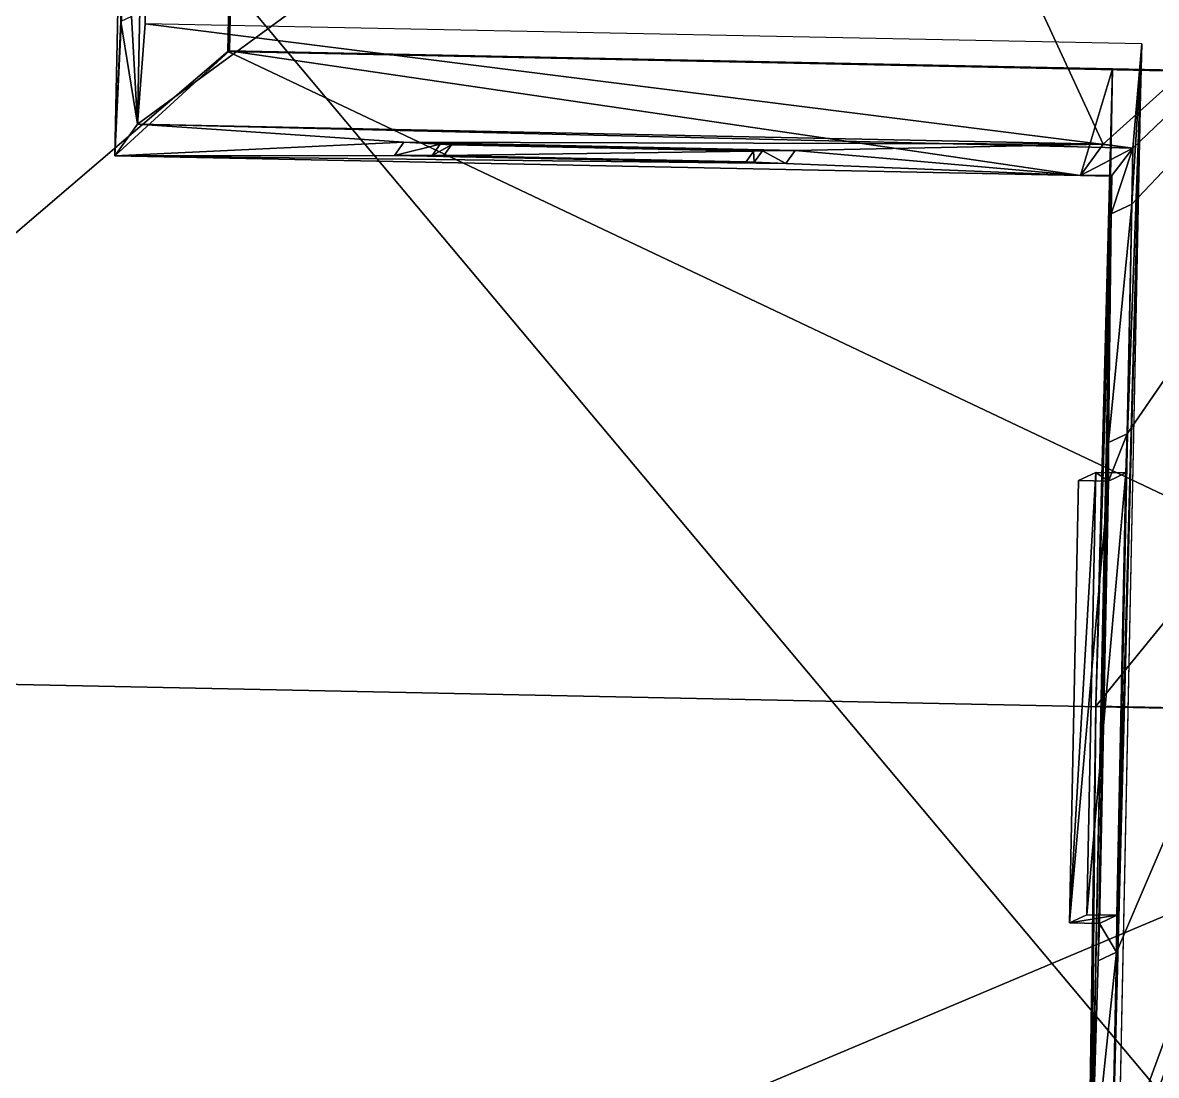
# Model space of a CAD drawing. Extents: x -1551 to 3643, y -2128 to 2177.
# Drawn here: x 541.9 to 630.7, y 175.1 to 257.6 of the extents above; entities that cross this region are included whole.
import ezdxf

# ---------------------------------------------------------------- set-up
doc = ezdxf.new("R2010")
doc.units = 0
doc.header["$MEASUREMENT"] = 0
doc.layers.get('0').update_dxf_attribs({"color": 13, "linetype": 'CONTINUOUS'})

# ---------------------------------------------------------------- blocks, each defined once
blk = doc.blocks.new('HOUSE_DWG')
at = {"color": 0}
for p, q in [((550.69, 666.923, 194.095), (625.603, 351.447, 194.095)), ((550.69, 666.923, 194.095), (625.603, 351.447, 194.095)), ((625.603, 351.447, 186.381), (553.399, 655.514, 186.381)), ((625.603, 351.447, 186.381), (553.399, 655.514, 186.381)), ((618.97, 341.219, 186.381), (545.515, 650.559, 186.381)), ((618.97, 341.219, 186.381), (545.515, 650.559, 186.381)), ((625.603, 351.447, 194.095), (734.192, 377.232, 194.095)), ((625.603, 351.447, 194.095), (734.192, 377.232, 194.095)), ((618.585, 342.842, 82.079), (610.569, 376.599, 82.079)), ((616.817, 350.287, 55.819), (610.569, 376.599, 57.821)), ((618.585, 342.842, 82.079), (610.569, 376.599, 82.079)), ((618.585, 342.842, 82.079), (610.569, 376.599, 82.079)), ((730.734, 376.411, 186.381), (692.972, 367.444, 186.381)), ((730.734, 376.411, 186.381), (692.972, 367.444, 186.381)), ((692.764, 368.321, 49.633), (616.817, 350.287, 55.819)), ((694.598, 360.598, 82.079), (692.764, 368.321, 49.633)), ((694.598, 360.598, 82.079), (692.764, 368.321, 49.633)), ((714.044, 278.705, 49.633), (692.764, 368.321, 49.633)), ((625.603, 351.447, 186.381), (692.972, 367.444, 186.381)), ((625.603, 351.447, 186.381), (692.972, 367.444, 186.381)), ((694.917, 359.254, 186.381), (692.972, 367.444, 186.381)), ((692.972, 367.444, 186.381), (704.481, 318.98, 204.625)), ((694.917, 359.254, 186.381), (692.972, 367.444, 186.381)), ((692.972, 367.444, 186.381), (704.481, 318.98, 204.625)), ((616.817, 350.287, 55.819), (694.598, 360.598, 82.079)), ((616.817, 350.287, 55.819), (694.598, 360.598, 82.079)), ((618.585, 342.842, 82.079), (694.598, 360.598, 82.079)), ((618.585, 342.842, 82.079), (694.598, 360.598, 82.079)), ((618.585, 342.842, 82.079), (692.249, 360.334, 82.079)), ((618.585, 342.842, 82.079), (692.249, 360.334, 82.079)), ((618.585, 342.842, 82.079), (692.249, 360.334, 82.079)), ((692.249, 360.334, 82.079), (694.598, 360.598, 82.079)), ((692.249, 360.334, 82.079), (694.598, 360.598, 82.079)), ((692.249, 360.334, 82.079), (694.598, 360.598, 82.079)), ((692.249, 360.334, 82.079), (692.635, 358.712, 186.381)), ((692.249, 360.334, 82.079), (692.635, 358.712, 186.381)), ((692.635, 358.712, 186.381), (694.598, 360.598, 82.079)), ((692.635, 358.712, 186.381), (694.598, 360.598, 82.079)), ((694.598, 360.598, 82.079), (694.917, 359.254, 179.375)), ((695.61, 356.335, 82.079), (694.598, 360.598, 82.079)), ((695.61, 356.335, 82.079), (694.598, 360.598, 82.079)), ((694.598, 360.598, 82.079), (694.917, 359.254, 179.375)), ((695.61, 356.335, 82.079), (694.598, 360.598, 82.079)), ((694.917, 359.254, 179.375), (692.635, 358.712, 186.381)), ((692.635, 358.712, 186.381), (694.917, 359.254, 186.381)), ((692.635, 358.712, 186.381), (694.917, 359.254, 186.381)), ((694.917, 359.254, 179.375), (692.635, 358.712, 186.381)), ((695.61, 356.335, 179.375), (694.917, 359.254, 179.375)), ((694.917, 359.254, 179.375), (694.917, 359.254, 186.381)), ((694.917, 359.254, 179.375), (694.917, 359.254, 186.381)), ((695.61, 356.335, 179.375), (694.917, 359.254, 179.375)), ((692.635, 358.712, 186.381), (618.97, 341.219, 186.381)), ((692.635, 358.712, 186.381), (618.97, 341.219, 186.381)), ((713.351, 281.624, 179.375), (695.61, 356.335, 179.375)), ((699.773, 338.806, 82.079), (695.61, 356.335, 82.079)), ((695.61, 356.335, 82.079), (695.61, 356.335, 179.375)), ((713.351, 281.624, 179.375), (695.61, 356.335, 179.375)), ((695.61, 356.335, 82.079), (695.61, 356.335, 179.375)), ((699.773, 338.806, 82.079), (695.61, 356.335, 82.079)), ((699.773, 338.806, 82.079), (695.61, 356.335, 82.079)), ((669.593, 354.278, 123.218), (639.732, 347.187, 123.218)), ((669.593, 354.278, 123.218), (639.732, 347.187, 123.218)), ((669.754, 353.6, 166.831), (669.593, 354.278, 123.218)), ((669.754, 353.6, 166.831), (669.593, 354.278, 123.218)), ((639.893, 346.509, 166.831), (669.754, 353.6, 166.831)), ((639.893, 346.509, 166.831), (669.754, 353.6, 166.831)), ((642.577, 347.801, 126.987), (667.16, 353.638, 126.987)), ((642.577, 347.801, 126.987), (667.16, 353.638, 126.987)), ((667.298, 353.059, 164.226), (642.715, 347.222, 164.226)), ((667.298, 353.059, 164.226), (642.715, 347.222, 164.226)), ((643.46, 347.989, 128.297), (666.521, 353.465, 128.297)), ((643.46, 347.989, 128.297), (666.521, 353.465, 128.297)), ((666.651, 352.919, 163.39), (643.589, 347.443, 163.39)), ((666.651, 352.919, 163.39), (643.589, 347.443, 163.39)), ((666.521, 353.465, 128.297), (666.651, 352.919, 163.39)), ((666.521, 353.465, 128.297), (666.651, 352.919, 163.39)), ((667.16, 353.638, 126.987), (667.298, 353.059, 164.226)), ((667.16, 353.638, 126.987), (667.298, 353.059, 164.226)), ((625.603, 351.447, 194.095), (582.871, 290.102, 212.339)), ((625.603, 351.447, 194.095), (582.871, 290.102, 212.339)), ((625.603, 351.447, 194.095), (625.603, 351.447, 186.381)), ((625.603, 351.447, 194.095), (625.603, 351.447, 186.381)), ((616.817, 350.287, 55.819), (618.585, 342.842, 82.079)), ((616.817, 350.287, 55.819), (618.585, 342.842, 82.079)), ((642.715, 347.222, 164.226), (642.577, 347.801, 126.987)), ((642.715, 347.222, 164.226), (642.577, 347.801, 126.987)), ((643.589, 347.443, 163.39), (643.46, 347.989, 128.297)), ((643.589, 347.443, 163.39), (643.46, 347.989, 128.297)), ((639.732, 347.187, 123.218), (639.893, 346.509, 166.831)), ((639.732, 347.187, 123.218), (639.893, 346.509, 166.831)), ((618.97, 341.219, 186.381), (618.585, 342.842, 82.079)), ((618.97, 341.219, 186.381), (618.585, 342.842, 82.079)), ((709.158, 299.28, 168.737), (699.773, 338.806, 168.737)), ((699.773, 338.806, 168.737), (699.773, 338.806, 82.079)), ((699.773, 338.806, 168.737), (699.773, 338.806, 82.079)), ((709.158, 299.28, 168.737), (699.773, 338.806, 168.737)), ((709.158, 299.28, 82.079), (699.773, 338.806, 82.079)), ((699.773, 338.806, 80.678), (699.773, 338.806, 82.079)), ((709.158, 299.28, 82.079), (699.773, 338.806, 82.079)), ((709.158, 299.28, 80.678), (699.773, 338.806, 80.678)), ((699.773, 338.806, 80.678), (699.773, 338.806, 82.079)), ((709.158, 299.28, 80.678), (699.773, 338.806, 80.678)), ((709.158, 299.28, 82.079), (699.773, 338.806, 82.079)), ((700.475, 335.847, 84.424), (698.193, 335.305, 84.424)), ((698.193, 335.305, 166.234), (700.475, 335.847, 166.234)), ((698.193, 335.305, 166.234), (700.475, 335.847, 166.234)), ((700.475, 335.847, 84.424), (698.193, 335.305, 84.424)), ((698.193, 335.305, 84.424), (706.205, 301.564, 84.424)), ((698.193, 335.305, 84.424), (698.193, 335.305, 166.234)), ((698.193, 335.305, 166.234), (706.205, 301.564, 166.234)), ((698.193, 335.305, 84.424), (706.205, 301.564, 84.424)), ((698.193, 335.305, 166.234), (706.205, 301.564, 166.234)), ((698.193, 335.305, 84.424), (698.193, 335.305, 166.234)), ((708.487, 302.106, 84.424), (700.475, 335.847, 84.424)), ((700.475, 335.847, 166.234), (708.487, 302.106, 166.234)), ((700.475, 335.847, 84.424), (700.475, 335.847, 166.234)), ((700.475, 335.847, 166.234), (708.487, 302.106, 166.234)), ((700.475, 335.847, 84.424), (700.475, 335.847, 166.234)), ((708.487, 302.106, 84.424), (700.475, 335.847, 84.424)), ((704.481, 318.98, 204.625), (745.7, 328.768, 204.625)), ((704.481, 318.98, 204.625), (745.7, 328.768, 204.625)), ((704.481, 318.98, 204.625), (715.989, 270.515, 186.381)), ((704.481, 318.98, 204.625), (715.989, 270.515, 186.381)), ((706.205, 301.564, 166.234), (708.487, 302.106, 166.234)), ((708.487, 302.106, 84.424), (706.205, 301.564, 84.424)), ((708.487, 302.106, 84.424), (706.205, 301.564, 84.424)), ((706.205, 301.564, 166.234), (708.487, 302.106, 166.234)), ((706.205, 301.564, 84.424), (706.205, 301.564, 166.234)), ((706.205, 301.564, 84.424), (706.205, 301.564, 166.234)), ((708.487, 302.106, 166.234), (708.487, 302.106, 84.424)), ((708.487, 302.106, 166.234), (708.487, 302.106, 84.424)), ((709.158, 299.28, 82.079), (709.158, 299.28, 168.737)), ((713.351, 281.624, 82.079), (709.158, 299.28, 82.079)), ((709.158, 299.28, 82.079), (709.158, 299.28, 168.737)), ((709.158, 299.28, 82.079), (709.158, 299.28, 80.678)), ((709.158, 299.28, 82.079), (709.158, 299.28, 80.678)), ((713.351, 281.624, 82.079), (709.158, 299.28, 82.079)), ((713.351, 281.624, 82.079), (709.158, 299.28, 82.079))]:
    blk.add_line(p, q, dxfattribs=at)
at = {"color": 8}
blk.add_line((745.7, 328.768, 212.339), (582.871, 290.102, 212.339), dxfattribs=at)
blk.add_line((745.7, 328.768, 212.339), (582.871, 290.102, 212.339), dxfattribs=at)
mesh = blk.add_polyface(dxfattribs=at)
corners = [(671.451, 158.372, 194.095), (582.871, 290.102, 212.339), (551.54, 129.898, 234.427), (648.62, 254.518, 194.095), (550.69, 666.923, 194.095), (489.162, 392.587, 234.427), (625.603, 351.447, 194.095)]
mesh.append_faces([[corners[k] for k in face] for face in [(1, 0, 3), (2, 4, 5), (4, 1, 6)]], dxfattribs={"vtx0": -1, "color": 8})
mesh.append_faces([[corners[k] for k in face] for face in [(0, 1, 2)]], dxfattribs={"vtx0": -1, "vtx1": -1, "color": 8})
mesh.append_faces([[corners[k] for k in face] for face in [(4, 2, 1)]], dxfattribs={"vtx0": -1, "vtx1": -1, "vtx2": -1, "color": 8})
at = {"color": 55}
mesh = blk.add_polyface(dxfattribs=at)
corners = [(601.678, 666.979, 82.079), (545.515, 650.559, 82.079), (544.822, 653.478, 82.079), (610.569, 376.599, 82.079), (662.522, 396.58, 82.079), (618.585, 342.842, 82.079), (692.249, 360.334, 82.079), (726.232, 411.709, 82.079), (694.598, 360.598, 82.079), (695.61, 356.335, 82.079), (699.773, 338.806, 82.079), (709.158, 299.28, 82.079), (713.351, 281.624, 82.079), (714.044, 278.705, 82.079), (730.736, 389.569, 82.079), (751.949, 287.706, 82.079), (735.474, 369.616, 82.079), (754.765, 288.375, 82.079)]
mesh.append_faces([[corners[k] for k in face] for face in [(0, 1, 2), (15, 16, 17)]], dxfattribs={"vtx0": -1, "color": 55})
mesh.append_faces([[corners[k] for k in face] for face in [(1, 0, 3), (3, 4, 5), (5, 4, 6), (6, 7, 8), (8, 7, 9), (9, 7, 10), (10, 7, 11), (11, 7, 12), (12, 7, 13), (13, 14, 15)]], dxfattribs={"vtx0": -1, "vtx1": -1, "color": 55})
mesh.append_faces([[corners[k] for k in face] for face in [(3, 0, 4), (6, 4, 7), (13, 7, 14), (15, 14, 16)]], dxfattribs={"vtx0": -1, "vtx2": -1, "color": 55})
at = {"color": 253}
mesh = blk.add_polyface(dxfattribs=at)
corners = [(553.399, 655.514, 186.381), (625.603, 351.447, 194.095), (625.603, 351.447, 186.381), (550.69, 666.923, 194.095), (550.69, 666.923, 186.381)]
mesh.append_faces([[corners[k] for k in face] for face in [(0, 1, 2), (3, 0, 4)]], dxfattribs={"vtx0": -1, "color": 253})
mesh.append_faces([[corners[k] for k in face] for face in [(1, 0, 3)]], dxfattribs={"vtx0": -1, "vtx1": -1, "color": 253})
at = {"color": 0}
mesh = blk.add_polyface(dxfattribs=at)
corners = [(553.399, 655.514, 186.381), (545.515, 650.559, 186.381), (544.822, 653.478, 186.381), (618.97, 341.219, 186.381), (625.603, 351.447, 186.381), (692.635, 358.712, 186.381), (692.972, 367.444, 186.381), (694.917, 359.254, 186.381)]
mesh.append_faces([[corners[k] for k in face] for face in [(0, 1, 2), (5, 6, 7)]], dxfattribs={"vtx0": -1, "color": 0})
mesh.append_faces([[corners[k] for k in face] for face in [(1, 0, 3), (3, 4, 5)]], dxfattribs={"vtx0": -1, "vtx1": -1, "color": 0})
mesh.append_faces([[corners[k] for k in face] for face in [(3, 0, 4), (5, 4, 6)]], dxfattribs={"vtx0": -1, "vtx2": -1, "color": 0})
at = {"color": 43}
mesh = blk.add_polyface(dxfattribs=at)
corners = [(610.569, 376.599, 82.079), (616.565, 351.349, 121.578), (618.585, 342.842, 82.079), (601.985, 412.75, 121.578), (545.515, 650.559, 82.079), (587.422, 474.076, 125.078), (576.292, 520.948, 125.078), (563.337, 575.505, 125.078), (552.207, 622.377, 125.078), (552.207, 622.377, 174.884), (616.565, 351.349, 171.384), (545.515, 650.559, 186.381), (618.97, 341.219, 186.381), (601.985, 412.75, 171.384), (587.422, 474.076, 174.884), (576.292, 520.948, 174.884), (563.337, 575.505, 174.884)]
mesh.append_faces([[corners[k] for k in face] for face in [(0, 1, 2), (10, 11, 12)]], dxfattribs={"vtx0": -1, "color": 43})
mesh.append_faces([[corners[k] for k in face] for face in [(1, 0, 3), (3, 4, 5), (5, 4, 6), (6, 4, 7), (7, 4, 8), (8, 4, 9), (11, 9, 4)]], dxfattribs={"vtx0": -1, "vtx1": -1, "color": 43})
mesh.append_faces([[corners[k] for k in face] for face in [(3, 0, 4), (11, 10, 13), (11, 13, 14), (11, 14, 15), (11, 15, 16), (11, 16, 9)]], dxfattribs={"vtx0": -1, "vtx2": -1, "color": 43})
at = {"color": 8}
mesh = blk.add_polyface(dxfattribs=at)
corners = [(745.7, 328.768, 212.339), (625.603, 351.447, 194.095), (582.871, 290.102, 212.339), (734.192, 377.232, 194.095)]
mesh.append_faces([[corners[k] for k in face] for face in [(0, 1, 2), (1, 0, 3)]], dxfattribs={"vtx0": -1, "color": 8})
at = {"color": 253}
mesh = blk.add_polyface(dxfattribs=at)
corners = [(625.603, 351.447, 194.095), (692.972, 367.444, 186.381), (625.603, 351.447, 186.381), (734.192, 377.232, 194.095), (734.192, 377.232, 186.381)]
mesh.append_faces([[corners[k] for k in face] for face in [(0, 1, 2)]], dxfattribs={"vtx0": -1, "color": 253})
mesh.append_faces([[corners[k] for k in face] for face in [(1, 0, 3)]], dxfattribs={"vtx0": -1, "vtx2": -1, "color": 253})
mesh.append_faces([[corners[k] for k in face] for face in [(3, 4, 1)]], dxfattribs={"vtx2": -1, "color": 253})
mesh = blk.add_polyface(dxfattribs=at)
corners = [(734.192, 377.232, 186.381), (730.734, 376.411, 186.381), (692.972, 367.444, 186.381)]
mesh.append_faces([[corners[k] for k in face] for face in [(0, 1, 2)]], dxfattribs={"color": 253})
at = {"color": 0}
mesh = blk.add_polyface(dxfattribs=at)
corners = [(730.734, 376.411, 186.381), (704.481, 318.98, 204.625), (692.972, 367.444, 186.381), (745.7, 328.768, 204.625), (734.192, 377.232, 186.381)]
mesh.append_faces([[corners[k] for k in face] for face in [(0, 1, 2), (3, 0, 4)]], dxfattribs={"vtx0": -1, "color": 0})
mesh.append_faces([[corners[k] for k in face] for face in [(1, 0, 3)]], dxfattribs={"vtx0": -1, "vtx1": -1, "color": 0})
at = {"color": 47}
mesh = blk.add_polyface(dxfattribs=at)
corners = [(616.817, 350.287, 55.819), (610.569, 376.599, 82.079), (618.585, 342.842, 82.079), (610.569, 376.599, 57.821)]
mesh.append_faces([[corners[k] for k in face] for face in [(0, 1, 2), (1, 0, 3)]], dxfattribs={"vtx0": -1, "color": 47})
mesh = blk.add_polyface(dxfattribs=at)
corners = [(694.598, 360.598, 82.079), (692.764, 368.321, 49.633), (616.817, 350.287, 55.819)]
mesh.append_faces([[corners[k] for k in face] for face in [(0, 1, 2)]], dxfattribs={"color": 47})
mesh = blk.add_polyface(dxfattribs=at)
corners = [(692.764, 368.321, 49.633), (714.044, 278.705, 82.079), (714.044, 278.705, 49.633), (713.351, 281.624, 82.079), (709.158, 299.28, 80.678), (699.773, 338.806, 80.678), (695.61, 356.335, 82.079), (694.598, 360.598, 82.079), (699.773, 338.806, 82.079), (709.158, 299.28, 82.079)]
mesh.append_faces([[corners[k] for k in face] for face in [(0, 1, 2), (6, 0, 7)]], dxfattribs={"vtx0": -1, "color": 47})
mesh.append_faces([[corners[k] for k in face] for face in [(1, 0, 3), (4, 0, 5)]], dxfattribs={"vtx0": -1, "vtx1": -1, "color": 47})
mesh.append_faces([[corners[k] for k in face] for face in [(3, 0, 4), (5, 0, 6)]], dxfattribs={"vtx0": -1, "vtx1": -1, "vtx2": -1, "color": 47})
mesh.append_faces([[corners[k] for k in face] for face in [(9, 3, 4)]], dxfattribs={"vtx1": -1, "color": 47})
mesh.append_faces([[corners[k] for k in face] for face in [(6, 8, 5)]], dxfattribs={"vtx2": -1, "color": 47})
at = {"color": 253}
mesh = blk.add_polyface(dxfattribs=at)
corners = [(713.351, 281.624, 179.375), (714.044, 278.705, 186.381), (714.044, 278.705, 179.375), (694.917, 359.254, 179.375), (694.917, 359.254, 186.381), (695.61, 356.335, 179.375), (704.481, 318.98, 204.625), (715.989, 270.515, 186.381), (692.972, 367.444, 186.381)]
mesh.append_faces([[corners[k] for k in face] for face in [(0, 1, 2), (1, 6, 7), (6, 4, 8)]], dxfattribs={"vtx0": -1, "color": 253})
mesh.append_faces([[corners[k] for k in face] for face in [(6, 1, 0), (6, 5, 4)]], dxfattribs={"vtx0": -1, "vtx1": -1, "vtx2": -1, "color": 253})
mesh.append_faces([[corners[k] for k in face] for face in [(6, 0, 5)]], dxfattribs={"vtx0": -1, "vtx2": -1, "color": 253})
mesh.append_faces([[corners[k] for k in face] for face in [(3, 4, 5)]], dxfattribs={"vtx1": -1, "color": 253})
at = {"color": 47}
mesh = blk.add_polyface(dxfattribs=at)
corners = [(694.598, 360.598, 82.079), (616.817, 350.287, 55.819), (618.585, 342.842, 82.079)]
mesh.append_faces([[corners[k] for k in face] for face in [(0, 1, 2)]], dxfattribs={"color": 47})
at = {"color": 0}
mesh = blk.add_polyface(dxfattribs=at)
corners = [(694.598, 360.598, 82.079), (618.585, 342.842, 82.079), (692.249, 360.334, 82.079)]
mesh.append_faces([[corners[k] for k in face] for face in [(0, 1, 2)]], dxfattribs={"color": 0})
at = {"color": 43}
mesh = blk.add_polyface(dxfattribs=at)
corners = [(618.585, 342.842, 82.079), (639.732, 347.187, 123.218), (692.249, 360.334, 82.079), (618.97, 341.219, 186.381), (639.893, 346.509, 166.831), (669.754, 353.6, 166.831), (692.635, 358.712, 186.381), (669.593, 354.278, 123.218)]
mesh.append_faces([[corners[k] for k in face] for face in [(0, 1, 2), (5, 6, 7)]], dxfattribs={"vtx0": -1, "color": 43})
mesh.append_faces([[corners[k] for k in face] for face in [(1, 3, 4), (4, 3, 5), (6, 5, 3)]], dxfattribs={"vtx0": -1, "vtx1": -1, "color": 43})
mesh.append_faces([[corners[k] for k in face] for face in [(1, 0, 3)]], dxfattribs={"vtx0": -1, "vtx2": -1, "color": 43})
mesh = blk.add_polyface(dxfattribs=at)
corners = [(639.732, 347.187, 123.218), (669.593, 354.278, 123.218), (692.249, 360.334, 82.079), (692.635, 358.712, 186.381)]
mesh.append_faces([[corners[k] for k in face] for face in [(0, 1, 2), (3, 2, 1)]], dxfattribs={"vtx1": -1, "color": 43})
at = {"color": 0}
mesh = blk.add_polyface(dxfattribs=at)
corners = [(692.635, 358.712, 186.381), (694.598, 360.598, 82.079), (692.249, 360.334, 82.079)]
mesh.append_faces([[corners[k] for k in face] for face in [(0, 1, 2)]], dxfattribs={"color": 0})
mesh = blk.add_polyface(dxfattribs=at)
corners = [(692.635, 358.712, 186.381), (694.917, 359.254, 179.375), (694.598, 360.598, 82.079)]
mesh.append_faces([[corners[k] for k in face] for face in [(0, 1, 2)]], dxfattribs={"color": 0})
at = {"color": 253}
mesh = blk.add_polyface(dxfattribs=at)
corners = [(694.598, 360.598, 82.079), (695.61, 356.335, 179.375), (695.61, 356.335, 82.079), (694.917, 359.254, 179.375)]
mesh.append_faces([[corners[k] for k in face] for face in [(0, 1, 2), (1, 0, 3)]], dxfattribs={"vtx0": -1, "color": 253})
at = {"color": 0}
mesh = blk.add_polyface(dxfattribs=at)
corners = [(694.917, 359.254, 186.381), (694.917, 359.254, 179.375), (692.635, 358.712, 186.381)]
mesh.append_faces([[corners[k] for k in face] for face in [(0, 1, 2)]], dxfattribs={"color": 0})
at = {"color": 43}
mesh = blk.add_polyface(dxfattribs=at)
corners = [(709.158, 299.28, 82.079), (713.351, 281.624, 179.375), (713.351, 281.624, 82.079), (709.158, 299.28, 168.737), (695.61, 356.335, 82.079), (699.773, 338.806, 168.737), (699.773, 338.806, 82.079), (695.61, 356.335, 179.375)]
mesh.append_faces([[corners[k] for k in face] for face in [(0, 1, 2), (4, 5, 6)]], dxfattribs={"vtx0": -1, "color": 43})
mesh.append_faces([[corners[k] for k in face] for face in [(7, 5, 4)]], dxfattribs={"vtx0": -1, "vtx1": -1, "color": 43})
mesh.append_faces([[corners[k] for k in face] for face in [(1, 0, 3), (3, 7, 1), (7, 3, 5)]], dxfattribs={"vtx0": -1, "vtx2": -1, "color": 43})
at = {"color": 0}
mesh = blk.add_polyface(dxfattribs=at)
corners = [(639.893, 346.509, 166.831), (642.577, 347.801, 126.987), (639.732, 347.187, 123.218), (642.715, 347.222, 164.226), (667.298, 353.059, 164.226), (667.16, 353.638, 126.987), (669.754, 353.6, 166.831), (669.593, 354.278, 123.218)]
mesh.append_faces([[corners[k] for k in face] for face in [(0, 1, 2), (5, 6, 7)]], dxfattribs={"vtx0": -1, "color": 0})
mesh.append_faces([[corners[k] for k in face] for face in [(1, 0, 3), (3, 0, 4), (6, 4, 0)]], dxfattribs={"vtx0": -1, "vtx1": -1, "color": 0})
mesh.append_faces([[corners[k] for k in face] for face in [(6, 5, 4)]], dxfattribs={"vtx0": -1, "vtx2": -1, "color": 0})
mesh = blk.add_polyface(dxfattribs=at)
corners = [(639.732, 347.187, 123.218), (667.16, 353.638, 126.987), (669.593, 354.278, 123.218), (642.577, 347.801, 126.987)]
mesh.append_faces([[corners[k] for k in face] for face in [(0, 1, 2), (1, 0, 3)]], dxfattribs={"vtx0": -1, "color": 0})
mesh = blk.add_polyface(dxfattribs=at)
corners = [(642.577, 347.801, 126.987), (643.46, 347.989, 128.297), (667.16, 353.638, 126.987), (642.715, 347.222, 164.226), (643.589, 347.443, 163.39), (666.651, 352.919, 163.39), (667.298, 353.059, 164.226), (666.521, 353.465, 128.297)]
mesh.append_faces([[corners[k] for k in face] for face in [(0, 1, 2), (5, 6, 7)]], dxfattribs={"vtx0": -1, "color": 0})
mesh.append_faces([[corners[k] for k in face] for face in [(1, 3, 4), (4, 3, 5), (6, 5, 3)]], dxfattribs={"vtx0": -1, "vtx1": -1, "color": 0})
mesh.append_faces([[corners[k] for k in face] for face in [(1, 0, 3)]], dxfattribs={"vtx0": -1, "vtx2": -1, "color": 0})
mesh = blk.add_polyface(dxfattribs=at)
corners = [(667.16, 353.638, 126.987), (666.521, 353.465, 128.297), (667.298, 353.059, 164.226), (643.46, 347.989, 128.297)]
mesh.append_faces([[corners[k] for k in face] for face in [(0, 1, 2), (1, 0, 3)]], dxfattribs={"vtx0": -1, "color": 0})
at = {"color": 9}
mesh = blk.add_polyface(dxfattribs=at)
corners = [(643.589, 347.443, 163.39), (666.521, 353.465, 128.297), (643.46, 347.989, 128.297), (666.651, 352.919, 163.39)]
mesh.append_faces([[corners[k] for k in face] for face in [(0, 1, 2), (1, 0, 3)]], dxfattribs={"vtx0": -1, "color": 9})
at = {"color": 43}
mesh = blk.add_polyface(dxfattribs=at)
corners = [(618.585, 342.842, 82.079), (616.565, 351.349, 171.384), (618.97, 341.219, 186.381), (616.565, 351.349, 121.578)]
mesh.append_faces([[corners[k] for k in face] for face in [(0, 1, 2), (1, 0, 3)]], dxfattribs={"vtx0": -1, "color": 43})
at = {"color": 253}
mesh = blk.add_polyface(dxfattribs=at)
corners = [(699.773, 338.806, 82.079), (708.487, 302.106, 84.424), (709.158, 299.28, 82.079), (700.475, 335.847, 84.424), (700.475, 335.847, 166.234), (708.487, 302.106, 166.234), (699.773, 338.806, 168.737), (709.158, 299.28, 168.737)]
mesh.append_faces([[corners[k] for k in face] for face in [(0, 1, 2), (5, 6, 7)]], dxfattribs={"vtx0": -1, "color": 253})
mesh.append_faces([[corners[k] for k in face] for face in [(1, 0, 3), (3, 0, 4), (6, 4, 0)]], dxfattribs={"vtx0": -1, "vtx1": -1, "color": 253})
mesh.append_faces([[corners[k] for k in face] for face in [(6, 5, 4)]], dxfattribs={"vtx0": -1, "vtx2": -1, "color": 253})
at = {"color": 0}
mesh = blk.add_polyface(dxfattribs=at)
corners = [(699.773, 338.806, 80.678), (709.158, 299.28, 82.079), (709.158, 299.28, 80.678), (699.773, 338.806, 82.079)]
mesh.append_faces([[corners[k] for k in face] for face in [(0, 1, 2), (1, 0, 3)]], dxfattribs={"vtx0": -1, "color": 0})
mesh = blk.add_polyface(dxfattribs=at)
corners = [(706.205, 301.564, 84.424), (700.475, 335.847, 84.424), (698.193, 335.305, 84.424), (708.487, 302.106, 84.424)]
mesh.append_faces([[corners[k] for k in face] for face in [(0, 1, 2), (1, 0, 3)]], dxfattribs={"vtx0": -1, "color": 0})
mesh = blk.add_polyface(dxfattribs=at)
corners = [(700.475, 335.847, 166.234), (706.205, 301.564, 166.234), (698.193, 335.305, 166.234), (708.487, 302.106, 166.234)]
mesh.append_faces([[corners[k] for k in face] for face in [(0, 1, 2), (1, 0, 3)]], dxfattribs={"vtx0": -1, "color": 0})
mesh = blk.add_polyface(dxfattribs=at)
corners = [(700.475, 335.847, 166.234), (698.193, 335.305, 84.424), (700.475, 335.847, 84.424), (698.193, 335.305, 166.234)]
mesh.append_faces([[corners[k] for k in face] for face in [(0, 1, 2), (1, 0, 3)]], dxfattribs={"vtx0": -1, "color": 0})
at = {"color": 35}
mesh = blk.add_polyface(dxfattribs=at)
corners = [(698.193, 335.305, 84.424), (706.205, 301.564, 166.234), (706.205, 301.564, 84.424), (698.193, 335.305, 166.234)]
mesh.append_faces([[corners[k] for k in face] for face in [(0, 1, 2), (1, 0, 3)]], dxfattribs={"vtx0": -1, "color": 35})
at = {"color": 8}
mesh = blk.add_polyface(dxfattribs=at)
corners = [(648.62, 254.518, 194.095), (745.7, 328.768, 212.339), (582.871, 290.102, 212.339), (757.209, 280.303, 194.095)]
mesh.append_faces([[corners[k] for k in face] for face in [(0, 1, 2), (1, 0, 3)]], dxfattribs={"vtx0": -1, "color": 8})
at = {"color": 0}
mesh = blk.add_polyface(dxfattribs=at)
corners = [(745.7, 328.768, 204.625), (715.989, 270.515, 186.381), (704.481, 318.98, 204.625), (757.209, 280.303, 186.381)]
mesh.append_faces([[corners[k] for k in face] for face in [(0, 1, 2), (1, 0, 3)]], dxfattribs={"vtx0": -1, "color": 0})
mesh = blk.add_polyface(dxfattribs=at)
corners = [(706.205, 301.564, 166.234), (708.487, 302.106, 84.424), (706.205, 301.564, 84.424), (708.487, 302.106, 166.234)]
mesh.append_faces([[corners[k] for k in face] for face in [(0, 1, 2), (1, 0, 3)]], dxfattribs={"vtx0": -1, "color": 0})
at = {"color": 253}
mesh = blk.add_polyface(dxfattribs=at)
corners = [(709.158, 299.28, 82.079), (708.487, 302.106, 166.234), (709.158, 299.28, 168.737), (708.487, 302.106, 84.424)]
mesh.append_faces([[corners[k] for k in face] for face in [(0, 1, 2), (1, 0, 3)]], dxfattribs={"vtx0": -1, "color": 253})

msp = doc.modelspace()

# ---------------------------------------------------------------- block references
at = {"color": 0, "extrusion": (-0.01666, -0.007773, 0.999831), "rotation": 50.45292499058097}
msp.add_blockref('HOUSE_DWG', (-122.84, -89.728, -45.862), dxfattribs=at)

# ---------------------------------------------------------------- meshes
at = {"color": 0}
mesh = msp.add_polyface(dxfattribs=at)
corners = [(1540.835, -168.191), (1540.669, -168.242), (1534.328, -146.776), (3642.778, 1239.342), (-1049.302, 2177.099), (1537.557, -145.795), (1544.064, -167.21), (1544.843, -169.775), (1545.036, -170.573), (1545.155, -170.537), (1552.441, -194.517), (2561.914, -2128.169), (-1551.246, -1075.875), (1548.973, -195.571), (1541.687, -171.59), (1544.797, -169.789)]
mesh.append_faces([[corners[k] for k in face] for face in [(4, 11, 12), (13, 1, 14)]], dxfattribs={"vtx0": -1, "color": 0})
mesh.append_faces([[corners[k] for k in face] for face in [(3, 2, 4), (2, 3, 5), (5, 3, 6), (6, 3, 7), (8, 3, 9), (9, 3, 10)]], dxfattribs={"vtx0": -1, "vtx1": -1, "color": 0})
mesh.append_faces([[corners[k] for k in face] for face in [(7, 3, 8), (11, 4, 13), (13, 4, 1), (1, 4, 2)]], dxfattribs={"vtx0": -1, "vtx1": -1, "vtx2": -1, "color": 0})
mesh.append_faces([[corners[k] for k in face] for face in [(10, 3, 11), (11, 13, 10)]], dxfattribs={"vtx0": -1, "vtx2": -1, "color": 0})
mesh.append_faces([[corners[k] for k in face] for face in [(0, 1, 2)]], dxfattribs={"vtx1": -1, "color": 0})
mesh.append_faces([[corners[k] for k in face] for face in [(8, 15, 7)]], dxfattribs={"vtx2": -1, "color": 0})

doc.saveas('drawing.dxf')
